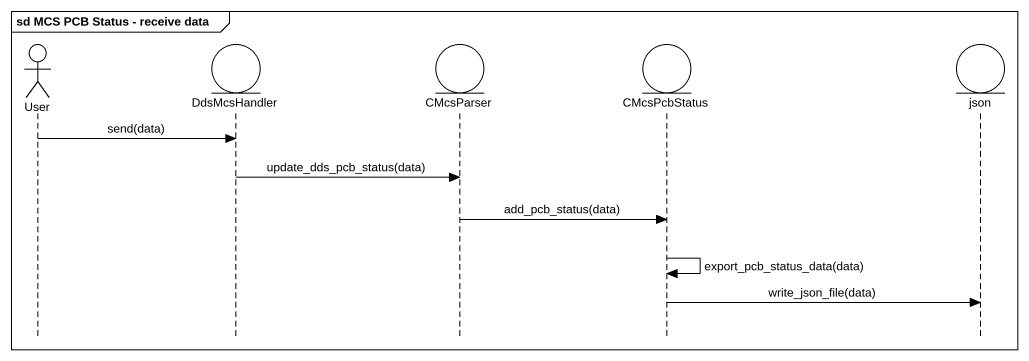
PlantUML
@startuml
mainframe sd MCS PCB Status - receive data
hide footbox
actor User
entity DdsMcsHandler
entity CMcsParser
entity CMcsPcbStatus
entity "json" as json_

User -> DdsMcsHandler : send(data)
DdsMcsHandler -> CMcsParser : update_dds_pcb_status(data)
CMcsParser -> CMcsPcbStatus : add_pcb_status(data)
CMcsPcbStatus -> CMcsPcbStatus : export_pcb_status_data(data)
CMcsPcbStatus -> json_ : write_json_file(data)
@enduml
